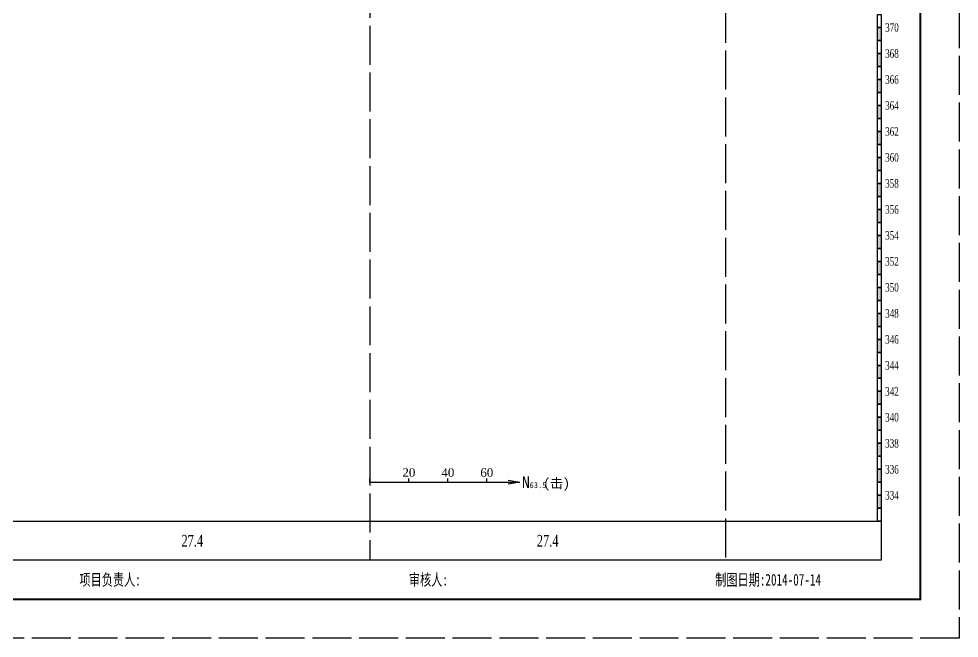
# Model space of a CAD drawing. Header units: millimetres. Extents: x -30 to 2967, y -786 to 1322.
# Drawn here: x 2725.6 to 2967, y -218 to -59.1 of the extents above; entities that cross this region are included whole.
import ezdxf
from ezdxf.enums import TextEntityAlignment as Align

# ---------------------------------------------------------------- set-up
doc = ezdxf.new("R2010")
doc.units = ezdxf.units.MM
doc.linetypes.add('XX', pattern=[12, 10, -2])
doc.styles.add('Dzcd', font='TIMES.TTF')
doc.styles.get("Standard").update_dxf_attribs({"font": 'SimSun.ttf'})

msp = doc.modelspace()

# ---------------------------------------------------------------- hatches: boundary and pattern name
for points in [[(2945.974463320181, -64.64354118593383), (2945.974463320181, -61.31020785260057), (2946.974463320181, -61.31020785260057), (2946.974463320181, -64.64354118593383)], [(2945.974463320181, -71.31020785260034), (2945.974463320181, -67.97687451926708), (2946.974463320181, -67.97687451926708), (2946.974463320181, -71.31020785260034)], [(2945.974463320181, -77.97687451926686), (2945.974463320181, -74.6435411859336), (2946.974463320181, -74.6435411859336), (2946.974463320181, -77.97687451926686)], [(2945.974463320181, -84.64354118593337), (2945.974463320181, -81.31020785260012), (2946.974463320181, -81.31020785260012), (2946.974463320181, -84.64354118593337)], [(2945.974463320181, -91.31020785259989), (2945.974463320181, -87.97687451926663), (2946.974463320181, -87.97687451926663), (2946.974463320181, -91.31020785259989)], [(2945.974463320181, -97.9768745192664), (2945.974463320181, -94.64354118593315), (2946.974463320181, -94.64354118593315), (2946.974463320181, -97.9768745192664)], [(2945.974463320181, -104.6435411859329), (2945.974463320181, -101.3102078525997), (2946.974463320181, -101.3102078525997), (2946.974463320181, -104.6435411859329)], [(2945.974463320181, -111.3102078525994), (2945.974463320181, -107.9768745192662), (2946.974463320181, -107.9768745192662), (2946.974463320181, -111.3102078525994)], [(2945.974463320181, -117.9768745192659), (2945.974463320181, -114.6435411859327), (2946.974463320181, -114.6435411859327), (2946.974463320181, -117.9768745192659)], [(2945.974463320181, -124.6435411859325), (2945.974463320181, -121.3102078525992), (2946.974463320181, -121.3102078525992), (2946.974463320181, -124.6435411859325)], [(2945.974463320181, -131.310207852599), (2945.974463320181, -127.9768745192657), (2946.974463320181, -127.9768745192657), (2946.974463320181, -131.310207852599)], [(2945.974463320181, -137.9768745192655), (2945.974463320181, -134.6435411859322), (2946.974463320181, -134.6435411859322), (2946.974463320181, -137.9768745192655)], [(2945.974463320181, -144.643541185932), (2945.974463320181, -141.3102078525988), (2946.974463320181, -141.3102078525988), (2946.974463320181, -144.643541185932)], [(2945.974463320181, -151.3102078525985), (2945.974463320181, -147.9768745192653), (2946.974463320181, -147.9768745192653), (2946.974463320181, -151.3102078525985)], [(2945.974463320181, -157.976874519265), (2945.974463320181, -154.6435411859318), (2946.974463320181, -154.6435411859318), (2946.974463320181, -157.976874519265)], [(2945.974463320181, -164.6435411859316), (2945.974463320181, -161.3102078525983), (2946.974463320181, -161.3102078525983), (2946.974463320181, -164.6435411859316)], [(2945.974463320181, -171.3102078525981), (2945.974463320181, -167.9768745192648), (2946.974463320181, -167.9768745192648), (2946.974463320181, -171.3102078525981)], [(2945.974463320181, -177.9768745192646), (2945.974463320181, -174.6435411859313), (2946.974463320181, -174.6435411859313), (2946.974463320181, -177.9768745192646)], [(2945.974463320181, -184.6435411859311), (2945.974463320181, -181.3102078525978), (2946.974463320181, -181.3102078525978), (2946.974463320181, -184.6435411859311)]]:
    msp.add_hatch(color=256).paths.add_polyline_path(points)

# ---------------------------------------------------------------- linework, layer by layer
at = {"linetype": 'XX'}
for p, q in [((2906.974463320181, -7.243516771868599), (2906.974463320181, -197.9768745192644)), ((2815.741125917838, -24.8434923578061), (2815.741125917838, -197.9768745192644))]:
    msp.add_line(p, q, dxfattribs=at)
for p, q in [((2815.741125917838, -177.9769152093686), (2815.741125917838, -176.9769152093686)), ((2815.741125917838, -177.9769152093686), (2854.241125917838, -177.9769152093686)), ((2825.741125917838, -177.9769152093686), (2825.741125917838, -176.9769152093686)), ((2835.741125917838, -177.9769152093686), (2835.741125917838, -176.9769152093686)), ((2845.741125917838, -177.9769152093686), (2845.741125917838, -176.9769152093686))]:
    msp.add_line(p, q)
msp.add_lwpolyline([(2484.374457216666, -217.9768745192644), (2484.374457216666, 99.4231092046939), (2966.974463320181, 99.4231092046939), (2966.974463320181, -217.9768745192644)], close=True, dxfattribs=at)
at = {"const_width": 0.5}
msp.add_lwpolyline([(2514.374457216666, -207.9768745192644), (2514.374457216666, 89.4231092046939), (2956.974463320181, 89.4231092046939), (2956.974463320181, -207.9768745192644)], close=True, dxfattribs=at)
for points in [[(2945.974463320181, -61.31020785260057), (2945.974463320181, -57.97687451926731), (2946.974463320181, -57.97687451926731), (2946.974463320181, -61.31020785260057)], [(2945.974463320181, -64.64354118593383), (2945.974463320181, -61.31020785260057), (2946.974463320181, -61.31020785260057), (2946.974463320181, -64.64354118593383)], [(2945.974463320181, -67.97687451926708), (2945.974463320181, -64.64354118593383), (2946.974463320181, -64.64354118593383), (2946.974463320181, -67.97687451926708)], [(2945.974463320181, -71.31020785260034), (2945.974463320181, -67.97687451926708), (2946.974463320181, -67.97687451926708), (2946.974463320181, -71.31020785260034)], [(2945.974463320181, -74.6435411859336), (2945.974463320181, -71.31020785260034), (2946.974463320181, -71.31020785260034), (2946.974463320181, -74.6435411859336)], [(2945.974463320181, -77.97687451926686), (2945.974463320181, -74.6435411859336), (2946.974463320181, -74.6435411859336), (2946.974463320181, -77.97687451926686)], [(2945.974463320181, -81.31020785260012), (2945.974463320181, -77.97687451926686), (2946.974463320181, -77.97687451926686), (2946.974463320181, -81.31020785260012)], [(2945.974463320181, -84.64354118593337), (2945.974463320181, -81.31020785260012), (2946.974463320181, -81.31020785260012), (2946.974463320181, -84.64354118593337)], [(2945.974463320181, -87.97687451926663), (2945.974463320181, -84.64354118593337), (2946.974463320181, -84.64354118593337), (2946.974463320181, -87.97687451926663)], [(2945.974463320181, -91.31020785259989), (2945.974463320181, -87.97687451926663), (2946.974463320181, -87.97687451926663), (2946.974463320181, -91.31020785259989)], [(2945.974463320181, -94.64354118593315), (2945.974463320181, -91.31020785259989), (2946.974463320181, -91.31020785259989), (2946.974463320181, -94.64354118593315)], [(2945.974463320181, -97.9768745192664), (2945.974463320181, -94.64354118593315), (2946.974463320181, -94.64354118593315), (2946.974463320181, -97.9768745192664)], [(2945.974463320181, -101.3102078525997), (2945.974463320181, -97.9768745192664), (2946.974463320181, -97.9768745192664), (2946.974463320181, -101.3102078525997)], [(2945.974463320181, -104.6435411859329), (2945.974463320181, -101.3102078525997), (2946.974463320181, -101.3102078525997), (2946.974463320181, -104.6435411859329)], [(2945.974463320181, -107.9768745192662), (2945.974463320181, -104.6435411859329), (2946.974463320181, -104.6435411859329), (2946.974463320181, -107.9768745192662)], [(2945.974463320181, -111.3102078525994), (2945.974463320181, -107.9768745192662), (2946.974463320181, -107.9768745192662), (2946.974463320181, -111.3102078525994)], [(2945.974463320181, -114.6435411859327), (2945.974463320181, -111.3102078525994), (2946.974463320181, -111.3102078525994), (2946.974463320181, -114.6435411859327)], [(2945.974463320181, -117.9768745192659), (2945.974463320181, -114.6435411859327), (2946.974463320181, -114.6435411859327), (2946.974463320181, -117.9768745192659)], [(2945.974463320181, -121.3102078525992), (2945.974463320181, -117.9768745192659), (2946.974463320181, -117.9768745192659), (2946.974463320181, -121.3102078525992)], [(2945.974463320181, -124.6435411859325), (2945.974463320181, -121.3102078525992), (2946.974463320181, -121.3102078525992), (2946.974463320181, -124.6435411859325)], [(2945.974463320181, -127.9768745192657), (2945.974463320181, -124.6435411859325), (2946.974463320181, -124.6435411859325), (2946.974463320181, -127.9768745192657)], [(2945.974463320181, -131.310207852599), (2945.974463320181, -127.9768745192657), (2946.974463320181, -127.9768745192657), (2946.974463320181, -131.310207852599)], [(2945.974463320181, -134.6435411859322), (2945.974463320181, -131.310207852599), (2946.974463320181, -131.310207852599), (2946.974463320181, -134.6435411859322)], [(2945.974463320181, -137.9768745192655), (2945.974463320181, -134.6435411859322), (2946.974463320181, -134.6435411859322), (2946.974463320181, -137.9768745192655)], [(2945.974463320181, -141.3102078525988), (2945.974463320181, -137.9768745192655), (2946.974463320181, -137.9768745192655), (2946.974463320181, -141.3102078525988)], [(2945.974463320181, -144.643541185932), (2945.974463320181, -141.3102078525988), (2946.974463320181, -141.3102078525988), (2946.974463320181, -144.643541185932)], [(2945.974463320181, -147.9768745192653), (2945.974463320181, -144.643541185932), (2946.974463320181, -144.643541185932), (2946.974463320181, -147.9768745192653)], [(2945.974463320181, -151.3102078525985), (2945.974463320181, -147.9768745192653), (2946.974463320181, -147.9768745192653), (2946.974463320181, -151.3102078525985)], [(2945.974463320181, -154.6435411859318), (2945.974463320181, -151.3102078525985), (2946.974463320181, -151.3102078525985), (2946.974463320181, -154.6435411859318)], [(2945.974463320181, -157.976874519265), (2945.974463320181, -154.6435411859318), (2946.974463320181, -154.6435411859318), (2946.974463320181, -157.976874519265)], [(2945.974463320181, -161.3102078525983), (2945.974463320181, -157.976874519265), (2946.974463320181, -157.976874519265), (2946.974463320181, -161.3102078525983)], [(2945.974463320181, -164.6435411859316), (2945.974463320181, -161.3102078525983), (2946.974463320181, -161.3102078525983), (2946.974463320181, -164.6435411859316)], [(2945.974463320181, -167.9768745192648), (2945.974463320181, -164.6435411859316), (2946.974463320181, -164.6435411859316), (2946.974463320181, -167.9768745192648)], [(2945.974463320181, -171.3102078525981), (2945.974463320181, -167.9768745192648), (2946.974463320181, -167.9768745192648), (2946.974463320181, -171.3102078525981)], [(2945.974463320181, -174.6435411859313), (2945.974463320181, -171.3102078525981), (2946.974463320181, -171.3102078525981), (2946.974463320181, -174.6435411859313)], [(2945.974463320181, -177.9768745192646), (2945.974463320181, -174.6435411859313), (2946.974463320181, -174.6435411859313), (2946.974463320181, -177.9768745192646)], [(2945.974463320181, -181.3102078525978), (2945.974463320181, -177.9768745192646), (2946.974463320181, -177.9768745192646), (2946.974463320181, -181.3102078525978)], [(2945.974463320181, -184.6435411859311), (2945.974463320181, -181.3102078525978), (2946.974463320181, -181.3102078525978), (2946.974463320181, -184.6435411859311)], [(2945.974463320181, -187.9768745192644), (2945.974463320181, -184.6435411859311), (2946.974463320181, -184.6435411859311), (2946.974463320181, -187.9768745192644)], [(2524.374457216666, -187.9768745192644), (2946.974463320181, -187.9768745192644), (2946.974463320181, -197.9768745192644), (2524.374457216666, -197.9768745192644)]]:
    msp.add_lwpolyline(points, close=True)
msp.add_lwpolyline([(2851.241125917838, -177.4769152093686), (2854.241125917838, -177.9769152093686), (2851.241125917838, -178.4769152093686)])

# ---------------------------------------------------------------- texts
at = {"style": 'Dzcd', "width": 0.699999988079071}
for s, p in [('370', (2947.974463320181, -61.31020785260057)), ('368', (2947.974463320181, -67.97687451926708)), ('366', (2947.974463320181, -74.6435411859336)), ('364', (2947.974463320181, -81.31020785260012)), ('362', (2947.974463320181, -87.97687451926663)), ('360', (2947.974463320181, -94.64354118593315)), ('358', (2947.974463320181, -101.3102078525997)), ('356', (2947.974463320181, -107.9768745192662)), ('354', (2947.974463320181, -114.6435411859327)), ('352', (2947.974463320181, -121.3102078525992)), ('350', (2947.974463320181, -127.9768745192657)), ('348', (2947.974463320181, -134.6435411859322)), ('346', (2947.974463320181, -141.3102078525988)), ('344', (2947.974463320181, -147.9768745192653)), ('342', (2947.974463320181, -154.6435411859318)), ('340', (2947.974463320181, -161.3102078525983)), ('338', (2947.974463320181, -167.9768745192648)), ('336', (2947.974463320181, -174.6435411859313)), ('334', (2947.974463320181, -181.3102078525978))]:
    msp.add_text(s, height=2.2, dxfattribs=at).set_placement(p, align=Align.MIDDLE_LEFT)
at = {"style": 'Dzcd'}
for s, p in [('20', (2825.741125917838, -175.4769152093686)), ('40', (2835.741125917838, -175.4769152093686)), ('60', (2845.741125917838, -175.4769152093686))]:
    msp.add_text(s, height=2.2, dxfattribs=at).set_placement(p, align=Align.MIDDLE_CENTER)
for s, height, p in [('N', 3, (2854.741125917838, -179.4769152093686)), ('63.5', 1.5, (2856.741125917838, -179.4769152093686)), ('(击)', 2.5, (2860.241125917838, -179.4769152093686))]:
    msp.add_text(s, height=height).set_placement(p)
at = {"style": 'Dzcd', "width": 0.699999988079071}
for p in [(2770.157790041373, -192.9768745192644), (2861.357794619009, -192.9768745192644)]:
    msp.add_text('27.4', height=3, dxfattribs=at).set_placement(p, align=Align.MIDDLE_CENTER)
at = {"width": 0.699999988079071}
for s, p in [('项目负责人:', (2741.186962104247, -202.9768745192644)), ('审核人:', (2825.743214852021, -202.9768745192644)), ('制图日期:2014-07-14', (2904.349467701123, -202.9768745192644))]:
    msp.add_text(s, height=3, dxfattribs=at).set_placement(p, align=Align.MIDDLE_LEFT)

doc.saveas('drawing.dxf')
